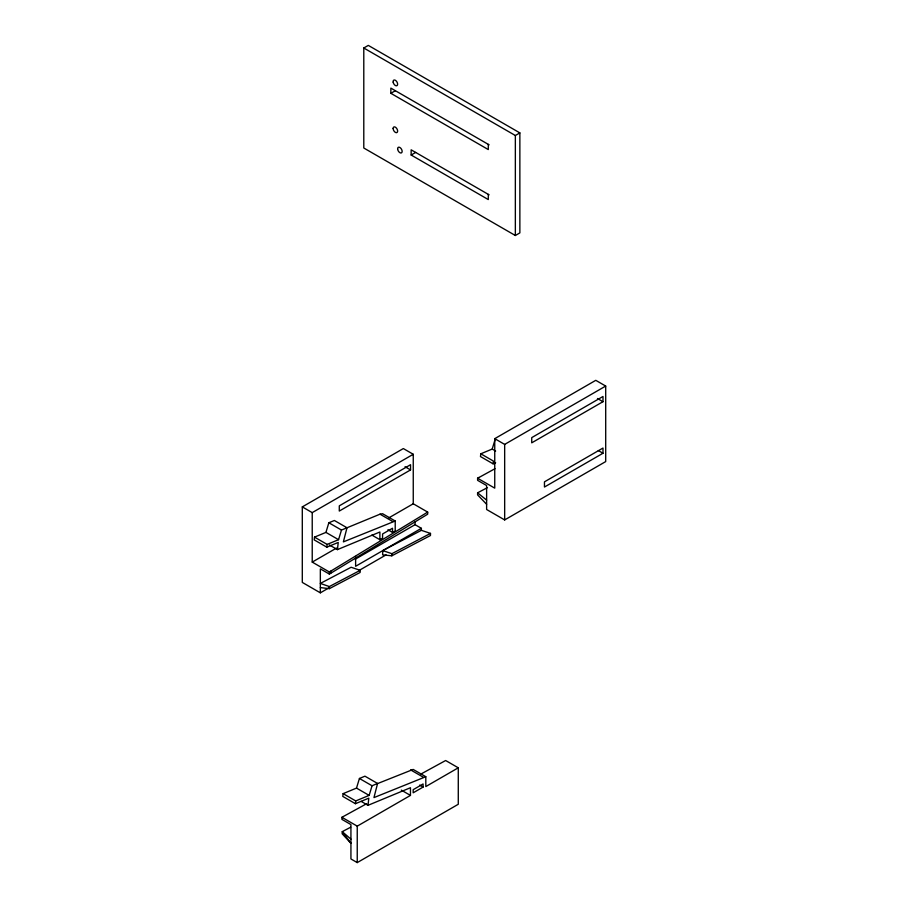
<?xml version="1.0" encoding="UTF-8"?>
<svg xmlns="http://www.w3.org/2000/svg" width="908" height="908" viewBox="0 0 908 908"><rect width="100%" height="100%" fill="white"/><g stroke="black" fill="none" stroke-linecap="round" stroke-linejoin="round"><path stroke-width="1.36" d="M355.391 559.124L415.058 524.676L415.058 521.862M360.215 570.326L329.366 586.557L320.342 583.435L351.112 567.25L360.215 570.326L360.136 572.46L329.366 588.645L320.342 587.601M382.79 550.6L382.631 554.856L391.813 555.809L430.483 535.493L430.483 533.405L421.38 530.329L382.79 550.6L391.893 553.687L430.483 533.405M391.813 555.809L391.893 553.687M387.92 529.761L392.506 532.417L395.218 530.851L395.218 521.01L343.372 541.894L346.992 527.764L334.371 520.477L328.844 522.758L325.927 532.394L314.509 537.127L314.202 539.885L326.823 547.172L338.241 542.439L337.424 549.624L329.377 544.982M326.823 547.172L327.141 544.414L338.548 539.681L341.476 530.056L380.009 514.178L382.586 513.712L395.218 521.01M366.696 803.694L341.907 817.291L341.907 819.368L350.931 824.577L350.931 858.957L357.241 862.6L458.279 804.272L458.279 767.805L425.807 786.555L425.807 776.715L373.96 797.599L377.58 783.468L364.948 776.181L359.432 778.474L356.504 788.099L343.111 793.649L342.793 796.418L355.425 803.705L368.818 798.155L368.001 805.328L361.112 801.355M355.425 803.705L355.743 800.947L369.136 795.385L372.064 785.76L377.58 783.468M495.121 439.438L492.204 449.063L480.797 453.796L480.48 456.554L493.112 463.84L495.643 462.796M493.112 463.84L493.419 461.082L480.797 453.796M427.691 512.101L329.366 571.995L329.366 574.083L427.691 514.189L427.691 512.101L413.254 503.77L388.908 517.821M363.79 47.999L368.308 45.4L519.864 132.897L519.864 232.902L515.347 235.501L363.79 148.004L363.79 47.999L515.347 135.508L519.864 132.897M489.14 144.849L390.86 88.11L390.86 93.32L395.366 90.709M489.128 194.845L411.154 149.82L411.154 155.03L415.66 152.431M328.866 587.907L320.342 592.833L302.296 582.414L302.296 506.891L403.334 448.563L413.254 454.284L413.254 503.77M302.296 506.891L312.227 512.623L413.254 454.284M410.552 469.913L339.286 511.056L339.286 505.847L410.552 464.703L410.552 469.913L405.036 466.735M494.996 468.698L477.597 478.244L494.746 488.141L494.746 438.666L595.773 380.327L605.704 386.059L605.704 461.582L504.666 519.921L486.62 509.501L486.62 485.542L477.597 480.332L477.597 478.244L478.959 477.472M494.746 438.666L504.666 444.398L605.704 386.059M312.227 512.623L312.227 562.097L336.573 548.046M602.991 401.688L531.725 442.832L531.725 437.622L602.991 396.478L602.991 401.688L597.487 398.499M371.849 535.062L379.885 539.704L382.586 538.138L382.586 533.972L392.506 528.24L392.506 532.417M421.38 530.329L421.38 528.32L355.618 566.286L355.618 556.422M359.296 570.337L386.082 554.879M602.991 453.251L544.459 487.04L544.459 481.842L602.991 448.041L602.991 453.251L598.304 450.538M423.094 787.077L413.174 792.809L413.174 789.688L423.094 783.956L423.094 787.077L419.655 785.091M341.907 817.291L357.241 826.144L410.461 795.408L410.461 787.724L368.001 805.328M420.971 774.013L445.646 760.518L458.279 767.805M486.62 504.269L477.597 494.894L477.597 492.817L487.471 487.619M350.658 827.233L342.248 831.649L342.168 833.782L350.931 843.305L342.248 831.649L350.931 839.14M337.424 549.624L379.885 532.009L379.885 539.704M376.888 783.854L413.174 769.428L425.807 776.715M390.86 93.32L488.288 149.57L488.288 144.361M411.154 155.03L488.288 199.567L488.288 194.357M492.204 449.063L495.643 451.049M415.058 524.676L421.38 528.32M380.009 514.178L392.642 521.464M328.844 522.758L341.476 530.056M325.927 532.394L338.548 539.681M314.509 537.127L327.141 544.414M312.227 562.097L329.366 571.995L330.716 571.211L330.716 573.3M329.366 574.083L320.342 568.873L320.342 592.833M410.586 769.882L423.219 777.169M401.279 790.108L410.461 795.408M359.432 778.474L372.064 785.76M356.504 788.099L369.136 795.385M343.111 793.649L355.743 800.947M477.597 492.817L486.62 500.104M515.347 135.508L515.347 235.501M504.666 444.398L504.666 519.921M357.241 826.144L357.241 862.6M329.366 586.557L329.366 588.645M393.119 128.471A3.189 1.839 60 0 0 396.501 132.681A3.189 1.839 60 0 0 396.501 128.176A3.189 1.839 60 0 0 393.119 128.471M393.164 82.174A3.189 1.839 60 0 0 396.875 85.704A3.189 1.839 60 0 0 396.07 80.823A3.189 1.839 60 0 0 393.164 82.174M397.636 149.003A3.189 1.839 60 0 0 401.166 152.975A3.189 1.839 60 0 0 400.848 148.288A3.189 1.839 60 0 0 397.636 149.003"/></g></svg>
